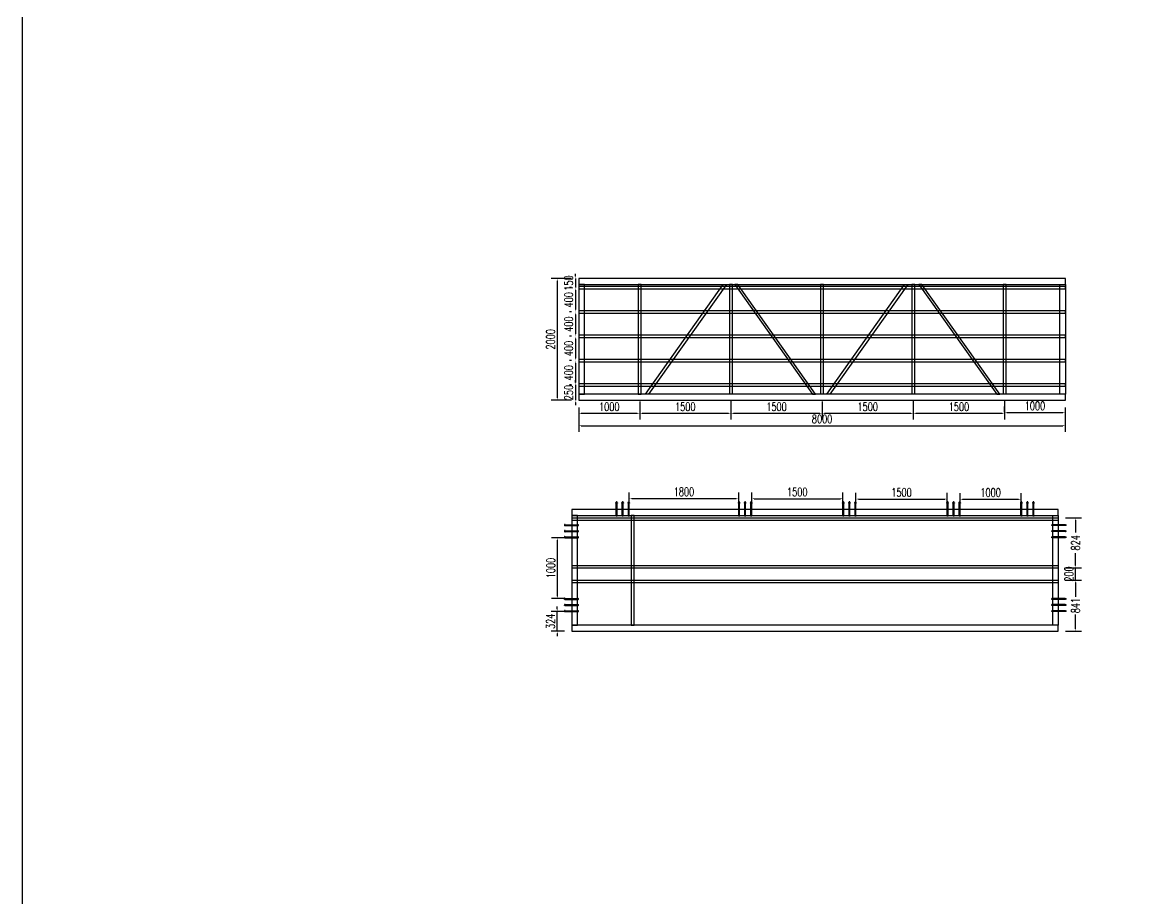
# Model space of a CAD drawing. Extents: x -18540 to 926017, y -610001 to -56924.
# Drawn here: x -18540 to -117, y -595594 to -581187 of the extents above; entities that cross this region are included whole.
import ezdxf

# ---------------------------------------------------------------- set-up
doc = ezdxf.new("R2010")
doc.units = 0
doc.header["$LTSCALE"] = 10
doc.header["$MEASUREMENT"] = 0
for name, color, linetype in [('BJ02', 2, 'Continuous'), ('W-STEEL_FRAME钢架', 3, 'Continuous'), ('W-STEEL_KEEL钢龙骨', 5, 'Continuous'), ('浮箱U槽', 5, 'Continuous'), ('螺栓孔位', 2, 'Continuous'), ('铝合金', 7, 'Continuous')]:
    doc.layers.add(name, color=color, linetype=linetype)
doc.styles.add('STANDARD_T3', font='simplex.shx', dxfattribs={"width": 0.7, "bigfont": 'gbcbig.shx'})
doc.dimstyles.new('W&&40', dxfattribs={"dimtxt": 140, "dimasz": 40, "dimexe": 100, "dimexo": 120, "dimgap": 40, "dimtad": 1, "dimdec": 0, "dimzin": 0, "dimdsep": 46, "dimtxsty": 'STANDARD_T3', "dimcen": 0.09, "dimclrd": 1, "dimclre": 1, "dimclrt": 7, "dimazin": 2, "dimtfac": 1, "dimtdec": 0, "dimtix": 1, "dimtmove": 2, "dimatfit": 3, "dimfxl": 100, "dimtolj": 1, "dimtzin": 0, "dimarcsym": 0})

# ---------------------------------------------------------------- blocks, each defined once
blk = doc.blocks.new('C-3')
at = {"layer": 'W-STEEL_FRAME钢架', "color": 1}
for points in [[(581866, 31359), (581866, 31409), (580069, 31409), (580069, 31359)], [(581869, 31259), (581869, 31309), (580069, 30026), (580069, 29976)], [(581866, 29859), (581866, 29909), (580069, 29909), (580069, 29859)], [(581869, 28509), (581869, 28459), (580069, 29741), (580069, 29791)], [(581866, 28359), (581866, 28409), (580069, 28409), (580069, 28359)], [(580069, 26996), (580069, 26946), (581869, 28227), (581869, 28277)], [(581866, 26859), (581866, 26909), (580069, 26909), (580069, 26859)], [(580069, 26759), (580069, 26809), (581869, 25528), (581869, 25478)], [(581869, 25359), (581869, 25409), (580069, 25409), (580069, 25359)]]:
    blk.add_lwpolyline(points, close=True, dxfattribs=at)
at = {"layer": 'W-STEEL_KEEL钢龙骨', "color": 4}
for points in [[(580137, 24384), (580137, 32384), (580102, 32384), (580102, 24384)], [(580537, 24384), (580537, 32384), (580502, 32384), (580502, 24384)], [(580937, 24384), (580937, 32384), (580902, 32384), (580902, 24384)], [(581337, 24384), (581337, 32384), (581302, 32384), (581302, 24384)], [(581737, 24384), (581737, 32384), (581702, 32384), (581702, 24384)]]:
    blk.add_lwpolyline(points, close=True, dxfattribs=at)
at = {"layer": '铝合金', "color": 2}
for points in [[(580069, 24384), (580069, 32384), (579969, 32384), (579969, 24384)], [(581869, 32384), (581869, 32294), (580069, 32294), (580069, 32384)], [(581869, 24384), (581869, 24474), (580069, 24474), (580069, 24384)]]:
    blk.add_lwpolyline(points, close=True, dxfattribs=at)
at = {"layer": '铝合金', "color": 3}
blk.add_lwpolyline([(581869, 24384), (581969, 24384), (581969, 32384), (581869, 32384), (581869, 24388)], dxfattribs=at)
blk = doc.blocks.new('*D283')
at = {"layer": 'Defpoints', "color": 0, "transparency": 16777216}
for p in [(-3888, -587295), (-2388, -587295), (-3888, -587616)]:
    blk.add_point(p, dxfattribs=at)
at = {"layer": '浮箱U槽', "color": 1, "lineweight": -2, "transparency": 16777216}
for p, q in [((-3888, -587415), (-3888, -587716)), ((-2388, -587415), (-2388, -587716)), ((-2428, -587616), (-3848, -587616))]:
    blk.add_line(p, q, dxfattribs=at)
at = {"layer": '浮箱U槽', "color": 1, "transparency": 16777216}
for points in [[(-3848, -587609), (-3848, -587623), (-3888, -587616)], [(-2428, -587609), (-2428, -587623), (-2388, -587616)]]:
    blk.add_solid(points, dxfattribs=at)
at = {"layer": '浮箱U槽', "color": 7, "transparency": 16777216, "insert": (-3138, -587506), "char_height": 140, "attachment_point": 5, "style": 'STANDARD_T3'}
blk.add_mtext('\\A1;1500', dxfattribs=at)
blk = doc.blocks.new('*D284')
at = {"layer": 'Defpoints', "color": 0, "transparency": 16777216}
for p in [(-5388, -587298), (-3888, -587295), (-5388, -587616)]:
    blk.add_point(p, dxfattribs=at)
at = {"layer": '浮箱U槽', "color": 1, "lineweight": -2, "transparency": 16777216}
for p, q in [((-5388, -587418), (-5388, -587716)), ((-3888, -587415), (-3888, -587716)), ((-3928, -587616), (-5348, -587616))]:
    blk.add_line(p, q, dxfattribs=at)
at = {"layer": '浮箱U槽', "color": 1, "transparency": 16777216}
for points in [[(-5348, -587609), (-5348, -587623), (-5388, -587616)], [(-3928, -587609), (-3928, -587623), (-3888, -587616)]]:
    blk.add_solid(points, dxfattribs=at)
at = {"layer": '浮箱U槽', "color": 7, "transparency": 16777216, "insert": (-4638, -587506), "char_height": 140, "attachment_point": 5, "style": 'STANDARD_T3'}
blk.add_mtext('\\A1;1500', dxfattribs=at)
blk = doc.blocks.new('*D285')
at = {"layer": 'Defpoints', "color": 0, "transparency": 16777216}
for p in [(-6888, -587295), (-5388, -587298), (-6888, -587616)]:
    blk.add_point(p, dxfattribs=at)
at = {"layer": '浮箱U槽', "color": 1, "lineweight": -2, "transparency": 16777216}
for p, q in [((-6888, -587415), (-6888, -587716)), ((-5388, -587418), (-5388, -587716)), ((-5428, -587616), (-6848, -587616))]:
    blk.add_line(p, q, dxfattribs=at)
at = {"layer": '浮箱U槽', "color": 1, "transparency": 16777216}
for points in [[(-6848, -587609), (-6848, -587623), (-6888, -587616)], [(-5428, -587609), (-5428, -587623), (-5388, -587616)]]:
    blk.add_solid(points, dxfattribs=at)
at = {"layer": '浮箱U槽', "color": 7, "transparency": 16777216, "insert": (-6138, -587506), "char_height": 140, "attachment_point": 5, "style": 'STANDARD_T3'}
blk.add_mtext('\\A1;1500', dxfattribs=at)
blk = doc.blocks.new('*D286')
at = {"layer": 'Defpoints', "color": 0, "transparency": 16777216}
for p in [(-8388, -587298), (-6888, -587295), (-8388, -587616)]:
    blk.add_point(p, dxfattribs=at)
at = {"layer": '浮箱U槽', "color": 1, "lineweight": -2, "transparency": 16777216}
for p, q in [((-8388, -587418), (-8388, -587716)), ((-6888, -587415), (-6888, -587716)), ((-6928, -587616), (-8348, -587616))]:
    blk.add_line(p, q, dxfattribs=at)
at = {"layer": '浮箱U槽', "color": 1, "transparency": 16777216}
for points in [[(-8348, -587609), (-8348, -587623), (-8388, -587616)], [(-6928, -587609), (-6928, -587623), (-6888, -587616)]]:
    blk.add_solid(points, dxfattribs=at)
at = {"layer": '浮箱U槽', "color": 7, "transparency": 16777216, "insert": (-7638, -587506), "char_height": 140, "attachment_point": 5, "style": 'STANDARD_T3'}
blk.add_mtext('\\A1;1500', dxfattribs=at)
blk = doc.blocks.new('*D287')
at = {"layer": 'Defpoints', "color": 0, "transparency": 16777216}
for p in [(-8388, -587298), (-9388, -587398), (-9388, -587616)]:
    blk.add_point(p, dxfattribs=at)
at = {"layer": '浮箱U槽', "color": 1, "lineweight": -2, "transparency": 16777216}
for p, q in [((-8388, -587418), (-8388, -587716)), ((-9388, -587518), (-9388, -587716)), ((-8428, -587616), (-9348, -587616))]:
    blk.add_line(p, q, dxfattribs=at)
at = {"layer": '浮箱U槽', "color": 1, "transparency": 16777216}
for points in [[(-9348, -587609), (-9348, -587623), (-9388, -587616)], [(-8428, -587609), (-8428, -587623), (-8388, -587616)]]:
    blk.add_solid(points, dxfattribs=at)
at = {"layer": '浮箱U槽', "color": 7, "transparency": 16777216, "insert": (-8888, -587506), "char_height": 140, "attachment_point": 5, "style": 'STANDARD_T3'}
blk.add_mtext('\\A1;1000', dxfattribs=at)
blk = doc.blocks.new('*D320')
at = {"layer": 'Defpoints', "color": 0, "transparency": 16777216}
for p in [(-1388, -587398), (-1388, -587602), (-2388, -587716)]:
    blk.add_point(p, dxfattribs=at)
at = {"layer": '浮箱U槽', "color": 1, "lineweight": -2, "transparency": 16777216}
for p, q in [((-2388, -587596), (-2388, -587502)), ((-2348, -587602), (-1428, -587602)), ((-1388, -587518), (-1388, -587702))]:
    blk.add_line(p, q, dxfattribs=at)
at = {"layer": '浮箱U槽', "color": 1, "transparency": 16777216}
for points in [[(-2348, -587595), (-2348, -587608), (-2388, -587602)], [(-1428, -587595), (-1428, -587608), (-1388, -587602)]]:
    blk.add_solid(points, dxfattribs=at)
at = {"layer": '浮箱U槽', "color": 7, "transparency": 16777216, "insert": (-1888, -587492), "char_height": 140, "attachment_point": 5, "style": 'STANDARD_T3'}
blk.add_mtext('\\A1;1000', dxfattribs=at)
blk = doc.blocks.new('*D321')
at = {"layer": 'Defpoints', "color": 0, "transparency": 16777216}
for p in [(-9388, -587398), (-1388, -587398), (-1388, -587818)]:
    blk.add_point(p, dxfattribs=at)
at = {"layer": '浮箱U槽', "color": 1, "lineweight": -2, "transparency": 16777216}
for p, q in [((-9388, -587518), (-9388, -587918)), ((-1388, -587518), (-1388, -587918)), ((-9348, -587818), (-1428, -587818))]:
    blk.add_line(p, q, dxfattribs=at)
at = {"layer": '浮箱U槽', "color": 1, "transparency": 16777216}
for points in [[(-9348, -587812), (-9348, -587825), (-9388, -587818)], [(-1428, -587812), (-1428, -587825), (-1388, -587818)]]:
    blk.add_solid(points, dxfattribs=at)
at = {"layer": '浮箱U槽', "color": 7, "transparency": 16777216, "insert": (-5388, -587708), "char_height": 140, "attachment_point": 5, "style": 'STANDARD_T3'}
blk.add_mtext('\\A1;8000', dxfattribs=at)
blk = doc.blocks.new('*D354')
at = {"layer": 'Defpoints', "color": 0, "transparency": 16777216}
for p in [(-9388, -585398), (-9445, -585548), (-9388, -585548)]:
    blk.add_point(p, dxfattribs=at)
at = {"layer": '浮箱U槽', "color": 1, "lineweight": -2, "transparency": 16777216}
for p, q in [((-9508, -585398), (-9545, -585398)), ((-9445, -585358), (-9445, -585318)), ((-9445, -585398), (-9445, -585548)), ((-9508, -585548), (-9545, -585548)), ((-9445, -585588), (-9445, -585628))]:
    blk.add_line(p, q, dxfattribs=at)
at = {"layer": '浮箱U槽', "color": 1, "transparency": 16777216}
for points in [[(-9451, -585358), (-9438, -585358), (-9445, -585398)], [(-9451, -585588), (-9438, -585588), (-9445, -585548)]]:
    blk.add_solid(points, dxfattribs=at)
at = {"layer": '浮箱U槽', "color": 7, "transparency": 16777216, "insert": (-9555, -585473), "char_height": 140, "attachment_point": 5, "rotation": 90, "style": 'STANDARD_T3'}
blk.add_mtext('\\A1;150', dxfattribs=at)
blk = doc.blocks.new('*D355')
at = {"layer": 'Defpoints', "color": 0, "transparency": 16777216}
for p in [(-9388, -585548), (-9445, -585948), (-9388, -585948)]:
    blk.add_point(p, dxfattribs=at)
at = {"layer": '浮箱U槽', "color": 1, "lineweight": -2, "transparency": 16777216}
for p, q in [((-9508, -585548), (-9545, -585548)), ((-9445, -585588), (-9445, -585908)), ((-9508, -585948), (-9545, -585948))]:
    blk.add_line(p, q, dxfattribs=at)
at = {"layer": '浮箱U槽', "color": 1, "transparency": 16777216}
for points in [[(-9451, -585588), (-9438, -585588), (-9445, -585548)], [(-9451, -585908), (-9438, -585908), (-9445, -585948)]]:
    blk.add_solid(points, dxfattribs=at)
at = {"layer": '浮箱U槽', "color": 7, "transparency": 16777216, "insert": (-9555, -585748), "char_height": 140, "attachment_point": 5, "rotation": 90, "style": 'STANDARD_T3'}
blk.add_mtext('\\A1;400', dxfattribs=at)
blk = doc.blocks.new('*D356')
at = {"layer": 'Defpoints', "color": 0, "transparency": 16777216}
for p in [(-9388, -585948), (-9445, -586348), (-9388, -586348)]:
    blk.add_point(p, dxfattribs=at)
at = {"layer": '浮箱U槽', "color": 1, "lineweight": -2, "transparency": 16777216}
for p, q in [((-9508, -585948), (-9545, -585948)), ((-9445, -585988), (-9445, -586308)), ((-9508, -586348), (-9545, -586348))]:
    blk.add_line(p, q, dxfattribs=at)
at = {"layer": '浮箱U槽', "color": 1, "transparency": 16777216}
for points in [[(-9451, -585988), (-9438, -585988), (-9445, -585948)], [(-9451, -586308), (-9438, -586308), (-9445, -586348)]]:
    blk.add_solid(points, dxfattribs=at)
at = {"layer": '浮箱U槽', "color": 7, "transparency": 16777216, "insert": (-9555, -586148), "char_height": 140, "attachment_point": 5, "rotation": 90, "style": 'STANDARD_T3'}
blk.add_mtext('\\A1;400', dxfattribs=at)
blk = doc.blocks.new('*D357')
at = {"layer": 'Defpoints', "color": 0, "transparency": 16777216}
for p in [(-9388, -586348), (-9445, -586748), (-9388, -586748)]:
    blk.add_point(p, dxfattribs=at)
at = {"layer": '浮箱U槽', "color": 1, "lineweight": -2, "transparency": 16777216}
for p, q in [((-9508, -586348), (-9545, -586348)), ((-9445, -586388), (-9445, -586708)), ((-9508, -586748), (-9545, -586748))]:
    blk.add_line(p, q, dxfattribs=at)
at = {"layer": '浮箱U槽', "color": 1, "transparency": 16777216}
for points in [[(-9451, -586388), (-9438, -586388), (-9445, -586348)], [(-9451, -586708), (-9438, -586708), (-9445, -586748)]]:
    blk.add_solid(points, dxfattribs=at)
at = {"layer": '浮箱U槽', "color": 7, "transparency": 16777216, "insert": (-9555, -586548), "char_height": 140, "attachment_point": 5, "rotation": 90, "style": 'STANDARD_T3'}
blk.add_mtext('\\A1;400', dxfattribs=at)
blk = doc.blocks.new('*D358')
at = {"layer": 'Defpoints', "color": 0, "transparency": 16777216}
for p in [(-9388, -586748), (-9445, -587148), (-9388, -587148)]:
    blk.add_point(p, dxfattribs=at)
at = {"layer": '浮箱U槽', "color": 1, "lineweight": -2, "transparency": 16777216}
for p, q in [((-9508, -586748), (-9545, -586748)), ((-9445, -586788), (-9445, -587108)), ((-9508, -587148), (-9545, -587148))]:
    blk.add_line(p, q, dxfattribs=at)
at = {"layer": '浮箱U槽', "color": 1, "transparency": 16777216}
for points in [[(-9451, -586788), (-9438, -586788), (-9445, -586748)], [(-9451, -587108), (-9438, -587108), (-9445, -587148)]]:
    blk.add_solid(points, dxfattribs=at)
at = {"layer": '浮箱U槽', "color": 7, "transparency": 16777216, "insert": (-9555, -586948), "char_height": 140, "attachment_point": 5, "rotation": 90, "style": 'STANDARD_T3'}
blk.add_mtext('\\A1;400', dxfattribs=at)
blk = doc.blocks.new('*D359')
at = {"layer": 'Defpoints', "color": 0, "transparency": 16777216}
for p in [(-9388, -587148), (-9445, -587398), (-9388, -587398)]:
    blk.add_point(p, dxfattribs=at)
at = {"layer": '浮箱U槽', "color": 1, "lineweight": -2, "transparency": 16777216}
for p, q in [((-9445, -587108), (-9445, -587068)), ((-9508, -587148), (-9545, -587148)), ((-9445, -587148), (-9445, -587398)), ((-9508, -587398), (-9545, -587398)), ((-9445, -587438), (-9445, -587478))]:
    blk.add_line(p, q, dxfattribs=at)
at = {"layer": '浮箱U槽', "color": 1, "transparency": 16777216}
for points in [[(-9451, -587108), (-9438, -587108), (-9445, -587148)], [(-9451, -587438), (-9438, -587438), (-9445, -587398)]]:
    blk.add_solid(points, dxfattribs=at)
at = {"layer": '浮箱U槽', "color": 7, "transparency": 16777216, "insert": (-9555, -587273), "char_height": 140, "attachment_point": 5, "rotation": 90, "style": 'STANDARD_T3'}
blk.add_mtext('\\A1;250', dxfattribs=at)
blk = doc.blocks.new('*D360')
at = {"layer": 'Defpoints', "color": 0, "transparency": 16777216}
for p in [(-9388, -585398), (-9744, -587398), (-9388, -587398)]:
    blk.add_point(p, dxfattribs=at)
at = {"layer": '浮箱U槽', "color": 1, "lineweight": -2, "transparency": 16777216}
for p, q in [((-9508, -585398), (-9844, -585398)), ((-9744, -585438), (-9744, -587358)), ((-9508, -587398), (-9844, -587398))]:
    blk.add_line(p, q, dxfattribs=at)
at = {"layer": '浮箱U槽', "color": 1, "transparency": 16777216}
for points in [[(-9751, -585438), (-9738, -585438), (-9744, -585398)], [(-9751, -587358), (-9738, -587358), (-9744, -587398)]]:
    blk.add_solid(points, dxfattribs=at)
at = {"layer": '浮箱U槽', "color": 7, "transparency": 16777216, "insert": (-9854, -586398), "char_height": 140, "attachment_point": 5, "rotation": 90, "style": 'STANDARD_T3'}
blk.add_mtext('\\A1;2000', dxfattribs=at)
blk = doc.blocks.new('1')
at = {"lineweight": -3}
for p, q in [((-1521938, 1214338), (-1521935, 1214338)), ((-1521938, 1214336), (-1521931, 1214336)), ((-1521938, 1214336), (-1521914, 1214336)), ((-1521936, 1214341), (-1521936, 1214346)), ((-1521936, 1214346), (-1521916, 1214346)), ((-1521935, 1214341), (-1521936, 1214341)), ((-1521934, 1214347), (-1521932, 1214347)), ((-1521933, 1214352), (-1521931, 1214355)), ((-1521933, 1214136), (-1521933, 1214352)), ((-1521919, 1214352), (-1521933, 1214352)), ((-1521932, 1214347), (-1521919, 1214347)), ((-1521932, 1214346), (-1521932, 1214341)), ((-1521921, 1214355), (-1521931, 1214355)), ((-1521919, 1214352), (-1521921, 1214355)), ((-1521919, 1214347), (-1521921, 1214347)), ((-1521921, 1214346), (-1521921, 1214341)), ((-1521919, 1214136), (-1521919, 1214352)), ((-1521917, 1214341), (-1521916, 1214341)), ((-1521914, 1214338), (-1521917, 1214338)), ((-1521916, 1214341), (-1521916, 1214346)), ((-1521938, 1214136), (-1521931, 1214136)), ((-1521938, 1214136), (-1521914, 1214136)), ((-1521938, 1214134), (-1521935, 1214134)), ((-1521935, 1214131), (-1521936, 1214131)), ((-1521936, 1214131), (-1521936, 1214126)), ((-1521936, 1214126), (-1521916, 1214126)), ((-1521934, 1214125), (-1521932, 1214125)), ((-1521932, 1214126), (-1521932, 1214131)), ((-1521932, 1214125), (-1521919, 1214125)), ((-1521921, 1214126), (-1521921, 1214131)), ((-1521919, 1214125), (-1521921, 1214125)), ((-1521914, 1214134), (-1521917, 1214134)), ((-1521917, 1214131), (-1521916, 1214131)), ((-1521916, 1214131), (-1521916, 1214126))]:
    blk.add_line(p, q, dxfattribs=at)
at = {"color": 1}
for p, q in [((-1521936, 1214346), (-1521934, 1214347)), ((-1521919, 1214347), (-1521916, 1214346))]:
    blk.add_line(p, q, dxfattribs=at)
at = {"color": 6, "lineweight": -3}
for p, q in [((-1521931, 1214136), (-1521931, 1214355)), ((-1521921, 1214136), (-1521921, 1214355))]:
    blk.add_line(p, q, dxfattribs=at)
at = {"lineweight": -3}
for points in [[(-1521933, 1214336), (-1521938, 1214336), (-1521938, 1214338), (-1521914, 1214338), (-1521914, 1214336), (-1521919, 1214336)], [(-1521935, 1214338), (-1521935, 1214341), (-1521917, 1214341), (-1521917, 1214338)], [(-1521933, 1214136), (-1521938, 1214136), (-1521938, 1214134), (-1521914, 1214134), (-1521914, 1214136), (-1521919, 1214136)], [(-1521935, 1214134), (-1521935, 1214131), (-1521917, 1214131), (-1521917, 1214134)]]:
    blk.add_lwpolyline(points, dxfattribs=at)
for centre, radius, start, end in [((-1521934, 1214129), 3.22, 223.6028, 316.3972), ((-1521926, 1214140), 14.7, 248.7607, 291.2393), ((-1521919, 1214129), 3.22, 223.6028, 316.3972)]:
    blk.add_arc(centre, radius, start, end, dxfattribs=at)
blk = doc.blocks.new('螺栓孔位')
at = {"layer": '螺栓孔位', "color": 1, "rotation": 270}
for p in [(-1214244, -1521833), (-1214244, -1521933), (-1214244, -1522033)]:
    blk.add_blockref('1', p, dxfattribs=at)
blk = doc.blocks.new('*D368')
at = {"layer": 'Defpoints', "color": 0, "transparency": 16777216}
for p in [(-9740, -589659), (-9506, -589659), (-9506, -590659)]:
    blk.add_point(p, dxfattribs=at)
at = {"layer": '浮箱U槽', "color": 1, "lineweight": -2, "transparency": 16777216}
for p, q in [((-9626, -589659), (-9840, -589659)), ((-9740, -590619), (-9740, -589699)), ((-9626, -590659), (-9840, -590659))]:
    blk.add_line(p, q, dxfattribs=at)
at = {"layer": '浮箱U槽', "color": 1, "transparency": 16777216}
for points in [[(-9747, -589699), (-9733, -589699), (-9740, -589659)], [(-9747, -590619), (-9733, -590619), (-9740, -590659)]]:
    blk.add_solid(points, dxfattribs=at)
at = {"layer": '浮箱U槽', "color": 7, "transparency": 16777216, "insert": (-9850, -590159), "char_height": 140, "attachment_point": 5, "rotation": 90, "style": 'STANDARD_T3'}
blk.add_mtext('\\A1;1000', dxfattribs=at)
blk = doc.blocks.new('*D369')
at = {"layer": 'Defpoints', "color": 0, "transparency": 16777216}
for p in [(-1503, -590356), (-1503, -591197), (-1220, -591197)]:
    blk.add_point(p, dxfattribs=at)
at = {"layer": '浮箱U槽', "color": 1, "lineweight": -2, "transparency": 16777216}
for p, q in [((-1383, -590356), (-1120, -590356)), ((-1220, -590396), (-1220, -590631)), ((-1220, -591157), (-1220, -590921)), ((-1383, -591197), (-1120, -591197))]:
    blk.add_line(p, q, dxfattribs=at)
at = {"layer": '浮箱U槽', "color": 1, "transparency": 16777216}
for points in [[(-1227, -590396), (-1214, -590396), (-1220, -590356)], [(-1227, -591157), (-1214, -591157), (-1220, -591197)]]:
    blk.add_solid(points, dxfattribs=at)
at = {"layer": '浮箱U槽', "color": 7, "transparency": 16777216, "insert": (-1220, -590776), "char_height": 140, "attachment_point": 5, "rotation": 90, "style": 'STANDARD_T3'}
blk.add_mtext('\\A1;841', dxfattribs=at)
blk = doc.blocks.new('*D370')
at = {"layer": 'Defpoints', "color": 0, "transparency": 16777216}
for p in [(-1503, -590156), (-1220, -590156), (-1503, -590356)]:
    blk.add_point(p, dxfattribs=at)
at = {"layer": '浮箱U槽', "color": 1, "lineweight": -2, "transparency": 16777216}
for p, q in [((-1220, -590116), (-1220, -590076)), ((-1383, -590156), (-1120, -590156)), ((-1220, -590356), (-1220, -590156)), ((-1383, -590356), (-1120, -590356)), ((-1220, -590396), (-1220, -590436))]:
    blk.add_line(p, q, dxfattribs=at)
at = {"layer": '浮箱U槽', "color": 1, "transparency": 16777216}
for points in [[(-1227, -590116), (-1214, -590116), (-1220, -590156)], [(-1227, -590396), (-1214, -590396), (-1220, -590356)]]:
    blk.add_solid(points, dxfattribs=at)
at = {"layer": '浮箱U槽', "color": 7, "transparency": 16777216, "insert": (-1330, -590256), "char_height": 140, "attachment_point": 5, "rotation": 90, "style": 'STANDARD_T3'}
blk.add_mtext('\\A1;200', dxfattribs=at)
blk = doc.blocks.new('*D371')
at = {"layer": 'Defpoints', "color": 0, "transparency": 16777216}
for p in [(-1503, -589332), (-1220, -589332), (-1503, -590156)]:
    blk.add_point(p, dxfattribs=at)
at = {"layer": '浮箱U槽', "color": 1, "lineweight": -2, "transparency": 16777216}
for p, q in [((-1383, -589332), (-1120, -589332)), ((-1220, -589372), (-1220, -589576)), ((-1220, -590116), (-1220, -589912)), ((-1383, -590156), (-1120, -590156))]:
    blk.add_line(p, q, dxfattribs=at)
at = {"layer": '浮箱U槽', "color": 1, "transparency": 16777216}
for points in [[(-1227, -589372), (-1214, -589372), (-1220, -589332)], [(-1227, -590116), (-1214, -590116), (-1220, -590156)]]:
    blk.add_solid(points, dxfattribs=at)
at = {"layer": '浮箱U槽', "color": 7, "transparency": 16777216, "insert": (-1220, -589744), "char_height": 140, "attachment_point": 5, "rotation": 90, "style": 'STANDARD_T3'}
blk.add_mtext('\\A1;824', dxfattribs=at)
blk = doc.blocks.new('*D372')
at = {"layer": 'Defpoints', "color": 0, "transparency": 16777216}
for p in [(-9745, -590873), (-9503, -590873), (-9503, -591197)]:
    blk.add_point(p, dxfattribs=at)
at = {"layer": '浮箱U槽', "color": 1, "lineweight": -2, "transparency": 16777216}
for p, q in [((-9745, -590833), (-9745, -590793)), ((-9623, -590873), (-9845, -590873)), ((-9745, -591197), (-9745, -590873)), ((-9623, -591197), (-9845, -591197)), ((-9745, -591237), (-9745, -591277))]:
    blk.add_line(p, q, dxfattribs=at)
at = {"layer": '浮箱U槽', "color": 1, "transparency": 16777216}
for points in [[(-9751, -590833), (-9738, -590833), (-9745, -590873)], [(-9751, -591237), (-9738, -591237), (-9745, -591197)]]:
    blk.add_solid(points, dxfattribs=at)
at = {"layer": '浮箱U槽', "color": 7, "transparency": 16777216, "insert": (-9855, -591035), "char_height": 140, "attachment_point": 5, "rotation": 90, "style": 'STANDARD_T3'}
blk.add_mtext('\\A1;324', dxfattribs=at)
blk = doc.blocks.new('*D379')
at = {"layer": 'Defpoints', "color": 0, "transparency": 16777216}
for p in [(-6760, -589015), (-8560, -589189), (-6760, -589189)]:
    blk.add_point(p, dxfattribs=at)
at = {"layer": '螺栓孔位', "color": 1, "lineweight": -2, "transparency": 16777216}
for p, q in [((-8560, -589069), (-8560, -588915)), ((-6760, -589069), (-6760, -588915)), ((-8520, -589015), (-6800, -589015))]:
    blk.add_line(p, q, dxfattribs=at)
at = {"layer": '螺栓孔位', "color": 1, "transparency": 16777216}
for points in [[(-8520, -589009), (-8520, -589022), (-8560, -589015)], [(-6800, -589009), (-6800, -589022), (-6760, -589015)]]:
    blk.add_solid(points, dxfattribs=at)
at = {"layer": '螺栓孔位', "color": 7, "transparency": 16777216, "insert": (-7660, -588905), "char_height": 140, "attachment_point": 5, "style": 'STANDARD_T3'}
blk.add_mtext('\\A1;1800', dxfattribs=at)
blk = doc.blocks.new('*D380')
at = {"layer": 'Defpoints', "color": 0, "transparency": 16777216}
for p in [(-5046, -589018), (-6546, -589189), (-5046, -589189)]:
    blk.add_point(p, dxfattribs=at)
at = {"layer": '螺栓孔位', "color": 1, "lineweight": -2, "transparency": 16777216}
for p, q in [((-6546, -589069), (-6546, -588918)), ((-5046, -589069), (-5046, -588918)), ((-6506, -589018), (-5086, -589018))]:
    blk.add_line(p, q, dxfattribs=at)
at = {"layer": '螺栓孔位', "color": 1, "transparency": 16777216}
for points in [[(-6506, -589012), (-6506, -589025), (-6546, -589018)], [(-5086, -589012), (-5086, -589025), (-5046, -589018)]]:
    blk.add_solid(points, dxfattribs=at)
at = {"layer": '螺栓孔位', "color": 7, "transparency": 16777216, "insert": (-5796, -588908), "char_height": 140, "attachment_point": 5, "style": 'STANDARD_T3'}
blk.add_mtext('\\A1;1500', dxfattribs=at)
blk = doc.blocks.new('*D377')
at = {"layer": 'Defpoints', "color": 0, "transparency": 16777216}
for p in [(-3331, -589024), (-4832, -589189), (-3331, -589189)]:
    blk.add_point(p, dxfattribs=at)
at = {"layer": '螺栓孔位', "color": 1, "lineweight": -2, "transparency": 16777216}
for p, q in [((-4832, -589069), (-4832, -588924)), ((-3331, -589069), (-3331, -588924)), ((-4792, -589024), (-3371, -589024))]:
    blk.add_line(p, q, dxfattribs=at)
at = {"layer": '螺栓孔位', "color": 1, "transparency": 16777216}
for points in [[(-4792, -589018), (-4792, -589031), (-4832, -589024)], [(-3371, -589018), (-3371, -589031), (-3331, -589024)]]:
    blk.add_solid(points, dxfattribs=at)
at = {"layer": '螺栓孔位', "color": 7, "transparency": 16777216, "insert": (-4082, -588914), "char_height": 140, "attachment_point": 5, "style": 'STANDARD_T3'}
blk.add_mtext('\\A1;1500', dxfattribs=at)
blk = doc.blocks.new('*D378')
at = {"layer": 'Defpoints', "color": 0, "transparency": 16777216}
for p in [(-2117, -589027), (-3117, -589189), (-2117, -589189)]:
    blk.add_point(p, dxfattribs=at)
at = {"layer": '螺栓孔位', "color": 1, "lineweight": -2, "transparency": 16777216}
for p, q in [((-3117, -589069), (-3117, -588927)), ((-2117, -589069), (-2117, -588927)), ((-3077, -589027), (-2157, -589027))]:
    blk.add_line(p, q, dxfattribs=at)
at = {"layer": '螺栓孔位', "color": 1, "transparency": 16777216}
for points in [[(-3077, -589021), (-3077, -589034), (-3117, -589027)], [(-2157, -589021), (-2157, -589034), (-2117, -589027)]]:
    blk.add_solid(points, dxfattribs=at)
at = {"layer": '螺栓孔位', "color": 7, "transparency": 16777216, "insert": (-2617, -588917), "char_height": 140, "attachment_point": 5, "style": 'STANDARD_T3'}
blk.add_mtext('\\A1;1000', dxfattribs=at)

msp = doc.modelspace()

# ---------------------------------------------------------------- linework, layer by layer
at = {"layer": 'BJ02'}
msp.add_lwpolyline([(-18540, -490906.1), (24698.5, -490906.1), (24698.5, -610000.5), (-18540, -610000.5)], close=True, dxfattribs=at)
at = {"layer": 'W-STEEL_FRAME钢架', "color": 1}
msp.add_lwpolyline([(-8527.5, -591096.9), (-8477.5, -591096.9), (-8477.5, -589296.9), (-8527.5, -589296.9)], close=True, dxfattribs=at)
at = {"layer": '浮箱U槽'}
for p, q in [((-9503, -589331.8), (-1503.1, -589331.8)), ((-9503, -589371.8), (-1503.1, -589371.8)), ((-9503, -590115.9), (-1503.1, -590115.9)), ((-9503, -590155.9), (-1503.1, -590155.9)), ((-9503, -590355.8), (-1503.1, -590355.8)), ((-9503, -590395.8), (-1503.1, -590395.8))]:
    msp.add_line(p, q, dxfattribs=at)
at = {"layer": '铝合金', "color": 2}
for points in [[(-9503, -589296.9), (-1503.1, -589296.9), (-1503.1, -589196.9), (-9503, -589196.9)], [(-9503, -591096.9), (-9413, -591096.9), (-9413, -589296.9), (-9503, -589296.9)], [(-1503.1, -591096.9), (-1593.1, -591096.9), (-1593.1, -589296.9), (-1503.1, -589296.9)]]:
    msp.add_lwpolyline(points, close=True, dxfattribs=at)
at = {"layer": '铝合金', "color": 3}
msp.add_lwpolyline([(-9503, -591096.9), (-9503, -591196.9), (-1503.1, -591196.9), (-1503.1, -591096.9), (-9498.2, -591096.9)], dxfattribs=at)

# ---------------------------------------------------------------- block references
at = {"layer": 'BJ02', "rotation": 270}
msp.add_blockref('C-3', (-33771.9, -5429.1), dxfattribs=at)
at = {"layer": '螺栓孔位', "rotation": 90}
for p in [(-8674.2, -589181.4), (-6659.7, -589181.4), (-4945.7, -589181.4), (-3231.3, -589181.4), (-2017.4, -589181.4)]:
    msp.add_blockref('螺栓孔位', p, dxfattribs=at)
at = {"layer": '螺栓孔位'}
for p in [(-9505.4, -589545.3), (-9505.4, -590759.3)]:
    msp.add_blockref('螺栓孔位', p, dxfattribs=at)
at = {"layer": '螺栓孔位', "xscale": -1}
for p in [(-1500.7, -589545.3), (-1500.7, -590759.3)]:
    msp.add_blockref('螺栓孔位', p, dxfattribs=at)

# ---------------------------------------------------------------- dimensions: what is measured, and where the dimension line sits
at = {"layer": '浮箱U槽'}
for base, p1, p2, picture, middle in [((-9744.4, -587398.1), (-9388.3, -585398.1), (-9387.8, -587398.1), '*D360', (-9854.4, -586398.1)), ((-9444.8, -585548.2), (-9388.3, -585398.1), (-9388.3, -585548.2), '*D354', (-9554.8, -585473.1)), ((-9444.8, -585948.2), (-9388.3, -585548.2), (-9388.3, -585948.2), '*D355', (-9554.8, -585748.2)), ((-9444.8, -586348.2), (-9388.3, -585948.2), (-9388.3, -586348.2), '*D356', (-9554.8, -586148.2)), ((-9444.8, -586748.2), (-9388.3, -586348.2), (-9388.3, -586748.2), '*D357', (-9554.8, -586548.2)), ((-9444.8, -587148.2), (-9388.3, -586748.2), (-9388.3, -587148.2), '*D358', (-9554.8, -586948.2)), ((-9444.8, -587398.5), (-9388.3, -587148.2), (-9388.3, -587398.5), '*D359', (-9554.8, -587273.3)), ((-9740.1, -589659.3), (-9506, -590659.3), (-9506, -589659.3), '*D368', (-9850.1, -590159.3)), ((-1220.5, -590155.9), (-1503.1, -590355.8), (-1503.1, -590155.9), '*D370', (-1330.5, -590255.8)), ((-9744.8, -590873.3), (-9503, -591196.9), (-9503, -590873.3), '*D372', (-9854.8, -591035.1))]:
    dim = msp.add_linear_dim(base=base, p1=p1, p2=p2, angle=90, dimstyle='W&&40', dxfattribs=at)
    dim.commit()
    dim.dimension.update_dxf_attribs({"geometry": picture, "text_midpoint": middle})
for base, p1, p2, picture, middle in [((-9387.8, -587616), (-8387.7, -587298.1), (-9387.8, -587398.1), '*D287', (-8887.8, -587506)), ((-8387.7, -587616), (-6888, -587295.1), (-8387.7, -587298.1), '*D286', (-7637.9, -587506)), ((-6888, -587616), (-5388.3, -587298.1), (-6888, -587295.1), '*D285', (-6138.2, -587506)), ((-5388.3, -587616), (-3888, -587295.1), (-5388.3, -587298.1), '*D284', (-4638.2, -587506)), ((-3888, -587616), (-2388, -587295.1), (-3888, -587295.1), '*D283', (-3138, -587506)), ((-1388.3, -587818.4), (-9388.3, -587398.5), (-1388.3, -587398.1), '*D321', (-5388.3, -587708.4)), ((-1388.3, -587601.7), (-2388, -587716), (-1388.3, -587398.1), '*D320', (-1888.2, -587491.7))]:
    dim = msp.add_linear_dim(base=base, p1=p1, p2=p2, dimstyle='W&&40', dxfattribs=at)
    dim.commit()
    dim.dimension.update_dxf_attribs({"geometry": picture, "text_midpoint": middle})
for base, p1, p2, picture, middle in [((-1220.5, -589331.8), (-1503.1, -590155.9), (-1503.1, -589331.8), '*D371', (-1220.5, -589743.9)), ((-1220.5, -591196.9), (-1503.1, -590355.8), (-1503.1, -591196.9), '*D369', (-1220.5, -590776.3))]:
    dim = msp.add_linear_dim(base=base, p1=p1, p2=p2, angle=90, dimstyle='W&&40', dxfattribs=at)
    dim.commit()
    dim.dimension.update_dxf_attribs({"geometry": picture, "text_midpoint": middle, "dimtype": 160})
at = {"layer": '螺栓孔位'}
for base, p1, p2, picture, middle in [((-6759.6994, -589015.1883), (-8560.166, -589189.4742), (-6759.6994, -589189.4742), '*D379', (-7659.9327, -588905.1883)), ((-5045.7, -589018.2), (-6545.7, -589189.5), (-5045.7, -589189.5), '*D380', (-5795.7, -588908.2)), ((-3331.3, -589024.2), (-4831.7, -589189.5), (-3331.3, -589189.4), '*D377', (-4081.5, -588914.2)), ((-2117.4, -589027.3), (-3117.3, -589189.5), (-2117.4, -589189.4), '*D378', (-2617.4, -588917.3))]:
    dim = msp.add_linear_dim(base=base, p1=p1, p2=p2, angle=180, dimstyle='W&&40', dxfattribs=at)
    dim.commit()
    dim.dimension.update_dxf_attribs({"geometry": picture, "text_midpoint": middle})

doc.saveas('drawing.dxf')
